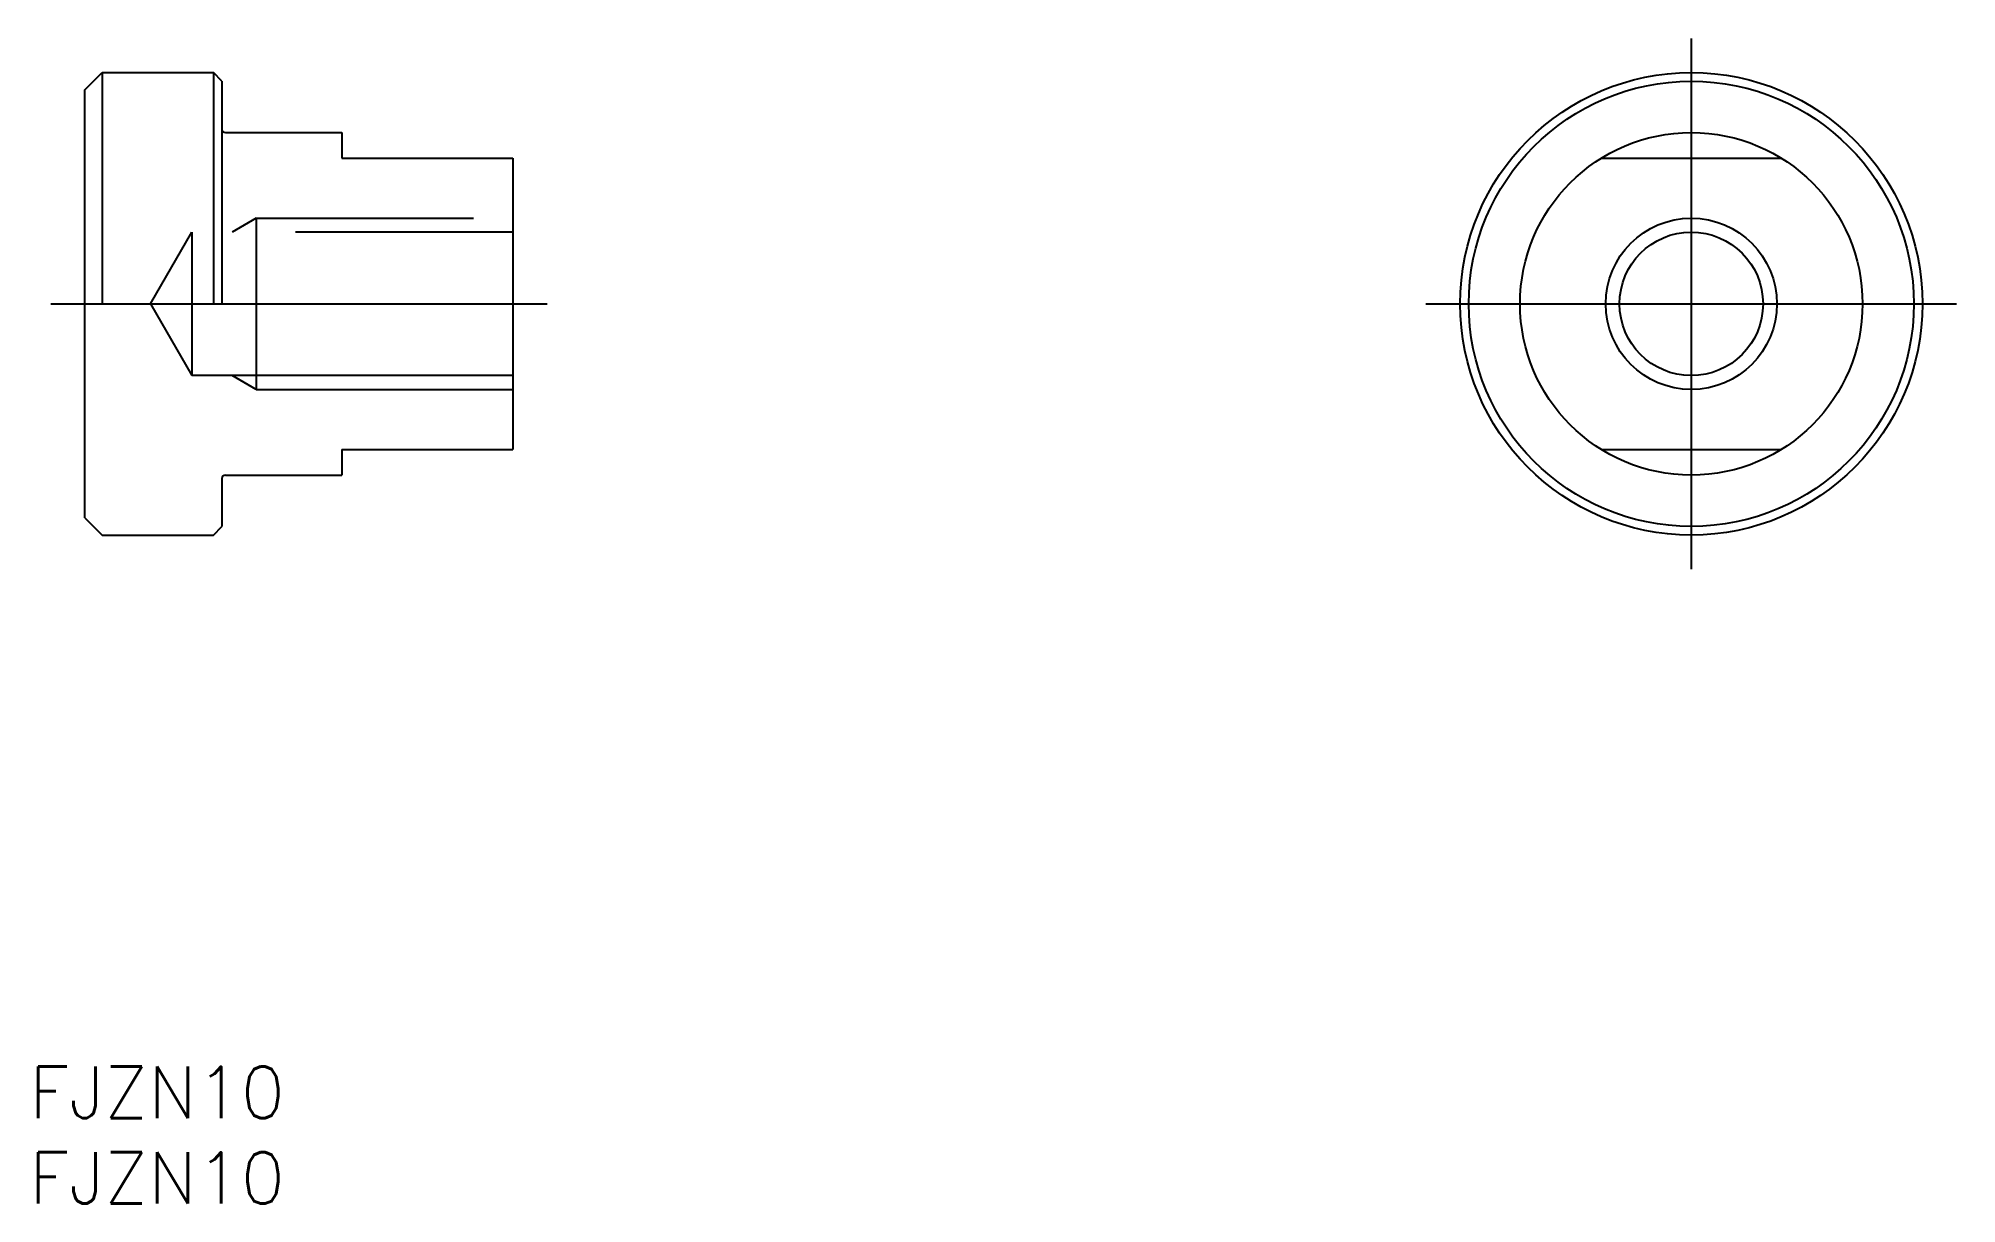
# Model space of a CAD drawing. Extents: x -97 to 16, y -53 to 16.
import ezdxf

# ---------------------------------------------------------------- set-up
doc = ezdxf.new("R2010")
doc.units = 0
doc.linetypes.add('CENTER', pattern=[50.8, 31.75, -6.35, 6.35, -6.35])
doc.linetypes.add('DASHED', pattern=[19.05, 12.7, -6.35])
doc.layers.get('0').update_dxf_attribs({"linetype": 'CONTINUOUS'})
doc.layers.add('CENTER', color=1, linetype='CONTINUOUS')
doc.styles.get("Standard").update_dxf_attribs({"font": 'txt.shx', "height": 3, "bigfont": 'bigfont.shx'})

# ---------------------------------------------------------------- blocks, each defined once
blk = doc.blocks.new('*U2')
at = {"color": 7, "linetype": 'CONTINUOUS'}
blk.add_text('FJZN10', height=3, dxfattribs=at).set_placement((-97.07, -47.54))
blk = doc.blocks.new('*U3')
at = {"color": 7, "linetype": 'CONTINUOUS'}
blk.add_text('FJZN10', height=3, dxfattribs=at).set_placement((-97.07, -52.54))

msp = doc.modelspace()

# ---------------------------------------------------------------- linework, layer by layer
at = {"color": 7, "linetype": 'CONTINUOUS'}
for p, q in [((-93.83, 12.5), (-92.83, 13.5)), ((-92.83, 13.5), (-86.33, 13.5)), ((-92.83, 13.5), (-92.83, 0)), ((-85.83, 13), (-86.33, 13.5)), ((-86.33, 13.5), (-86.33, 0)), ((-93.83, -12.5), (-93.83, 12.5)), ((-85.83, 13), (-85.83, 0)), ((-85.63, 10), (-78.83, 10)), ((-78.83, 10), (-78.83, 8.5)), ((-78.83, 8.5), (-68.83, 8.5)), ((-68.83, 8.5), (-68.83, -8.5)), ((-5.27, 8.5), (5.27, 8.5)), ((-90, 0), (-87.58, -4.19)), ((-87.58, 0), (-87.58, -4.19)), ((-83.83, 0), (-83.83, -5)), ((-68.83, -4.19), (-87.58, -4.19)), ((-78.83, -8.5), (-68.83, -8.5)), ((-78.83, -8.5), (-78.83, -10)), ((-5.27, -8.5), (5.27, -8.5)), ((-85.63, -10), (-78.83, -10)), ((-85.83, -10.2), (-85.83, -13)), ((-93.83, -12.5), (-92.83, -13.5)), ((-86.33, -13.5), (-85.83, -13)), ((-92.83, -13.5), (-86.33, -13.5))]:
    msp.add_line(p, q, dxfattribs=at)
at = {"color": 3, "linetype": 'DASHED'}
for p, q in [((-83.83, 5), (-85.24, 4.19)), ((-83.83, 5), (-83.83, 0)), ((-83.83, 5), (-68.83, 5)), ((-90, 0), (-87.58, 4.19)), ((-87.58, 4.19), (-87.58, 0)), ((-68.83, 4.19), (-87.58, 4.19))]:
    msp.add_line(p, q, dxfattribs=at)
at = {"color": 3, "linetype": 'CONTINUOUS'}
for q in [(-85.24, -4.19), (-68.83, -5)]:
    msp.add_line((-83.83, -5), q, dxfattribs=at)
at = {"color": 7, "linetype": 'CONTINUOUS'}
for radius in [13.5, 13, 10, 4.19]:
    msp.add_circle((0, 0), radius, dxfattribs=at)
at = {"color": 3, "linetype": 'CONTINUOUS'}
msp.add_circle((0, 0), 5, dxfattribs=at)
at = {"color": 7, "linetype": 'CONTINUOUS'}
for centre, start, end in [((-85.63, 10.2), 180, 270), ((-85.63, -10.2), 90, 180)]:
    msp.add_arc(centre, 0.2, start, end, dxfattribs=at)
at = {"layer": 'CENTER', "color": 1, "linetype": 'CENTER'}
for p, q in [((0, 15.5), (0, -15.5)), ((-95.83, 0), (-66.83, 0)), ((-15.5, 0), (15.5, 0))]:
    msp.add_line(p, q, dxfattribs=at)

# ---------------------------------------------------------------- block references
at = {"color": 7, "linetype": 'CONTINUOUS'}
for name in ['*U2', '*U3']:
    msp.add_blockref(name, (0, 0), dxfattribs=at)

doc.saveas('drawing.dxf')
